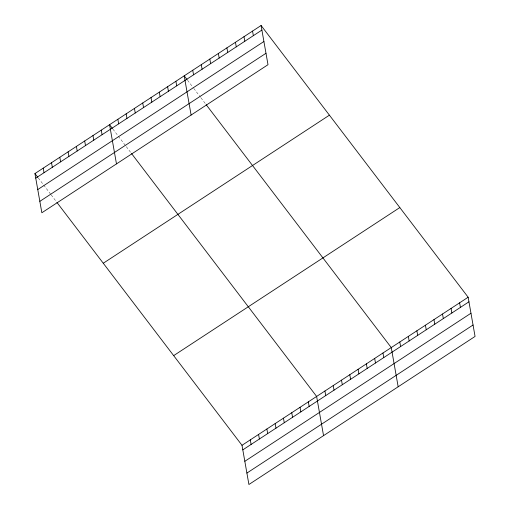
<?xml version="1.0" encoding="UTF-8"?>
<svg xmlns="http://www.w3.org/2000/svg" width="510" height="510" viewBox="0 0 510 510"><rect width="100%" height="100%" fill="white"/><g stroke="black" fill="none" stroke-linecap="round" stroke-linejoin="round"><path stroke-width="0.38" stroke-dasharray="2.55 1.91" d="M187.54 80.229L193.277 87.758M193.755 88.383L200.443 97.161M200.921 97.792L205.702 104.059M112.914 129.094L125.811 146.026M126.289 146.65L131.07 152.923M38.282 177.952L50.707 194.259M51.185 194.884L55.96 201.157"/><path stroke-width="0.76" d="M261.088 25.5L267.999 64.7L41.852 212.766L34.935 173.566L261.088 25.5L468.148 297.234L475.065 336.434L248.912 484.5L242.001 445.3L56.916 202.413M35.745 178.137L261.898 30.071M37.759 189.567L263.912 41.501M39.837 201.342L265.984 53.276M103.269 263.236L329.422 115.171M173.668 355.623L399.821 207.564M242.001 445.3L468.148 297.234M242.805 449.871L468.958 301.805M244.819 461.301L470.972 313.236M246.897 473.07L473.05 325.01M187.062 79.605L184.199 75.843L191.11 115.043M206.18 104.69L391.259 347.578L398.17 386.778M112.436 128.463L109.567 124.701L116.478 163.908M131.548 153.548L316.627 396.436L323.544 435.642M34.935 173.566L37.804 177.327M459.606 302.825L460.415 307.402M451.063 308.423L451.873 312.993M442.521 314.013L443.324 318.591M433.978 319.611L434.781 324.181M425.436 325.201L426.239 329.772M416.887 330.792L417.696 335.37M408.344 336.39L409.154 340.961M399.802 341.981L400.611 346.558M382.965 353.003L383.775 357.58M374.678 358.434L375.481 363.005M366.384 363.859L367.187 368.437M358.09 369.291L358.9 373.862M349.796 374.722L350.606 379.293M341.509 380.148L342.312 384.725M333.215 385.579L334.018 390.15M324.921 391.004L325.731 395.581M252.546 31.091L253.349 35.668M244.003 36.688L244.806 41.259M308.34 401.867L309.143 406.438M300.046 407.292L300.849 411.87M235.461 42.279L236.264 46.856M291.752 412.724L292.561 417.295M226.912 47.876L227.721 52.447M283.458 418.155L284.268 422.726M218.369 53.467L219.179 58.044M275.17 423.581L275.974 428.158M209.827 59.058L210.636 63.635M266.877 429.012L267.68 433.583M201.284 64.655L202.087 69.226M258.583 434.437L259.392 439.014M192.742 70.246L193.545 74.823M250.289 439.869L251.098 444.439M175.905 81.269L176.709 85.846M167.612 86.7L168.421 91.271M159.318 92.132L160.127 96.702M151.03 97.557L151.833 102.134M142.736 102.988L143.539 107.559M134.442 108.413L135.252 112.99M126.148 113.845L126.958 118.416M117.861 119.276L118.664 123.847M101.273 130.133L102.083 134.704M92.979 135.558L93.789 140.135M84.692 140.989L85.495 145.567M76.398 146.421L77.201 150.992M68.104 151.846L68.914 156.423M59.81 157.278L60.62 161.848M51.523 162.703L52.326 167.28M43.229 168.134L44.038 172.712"/></g></svg>
